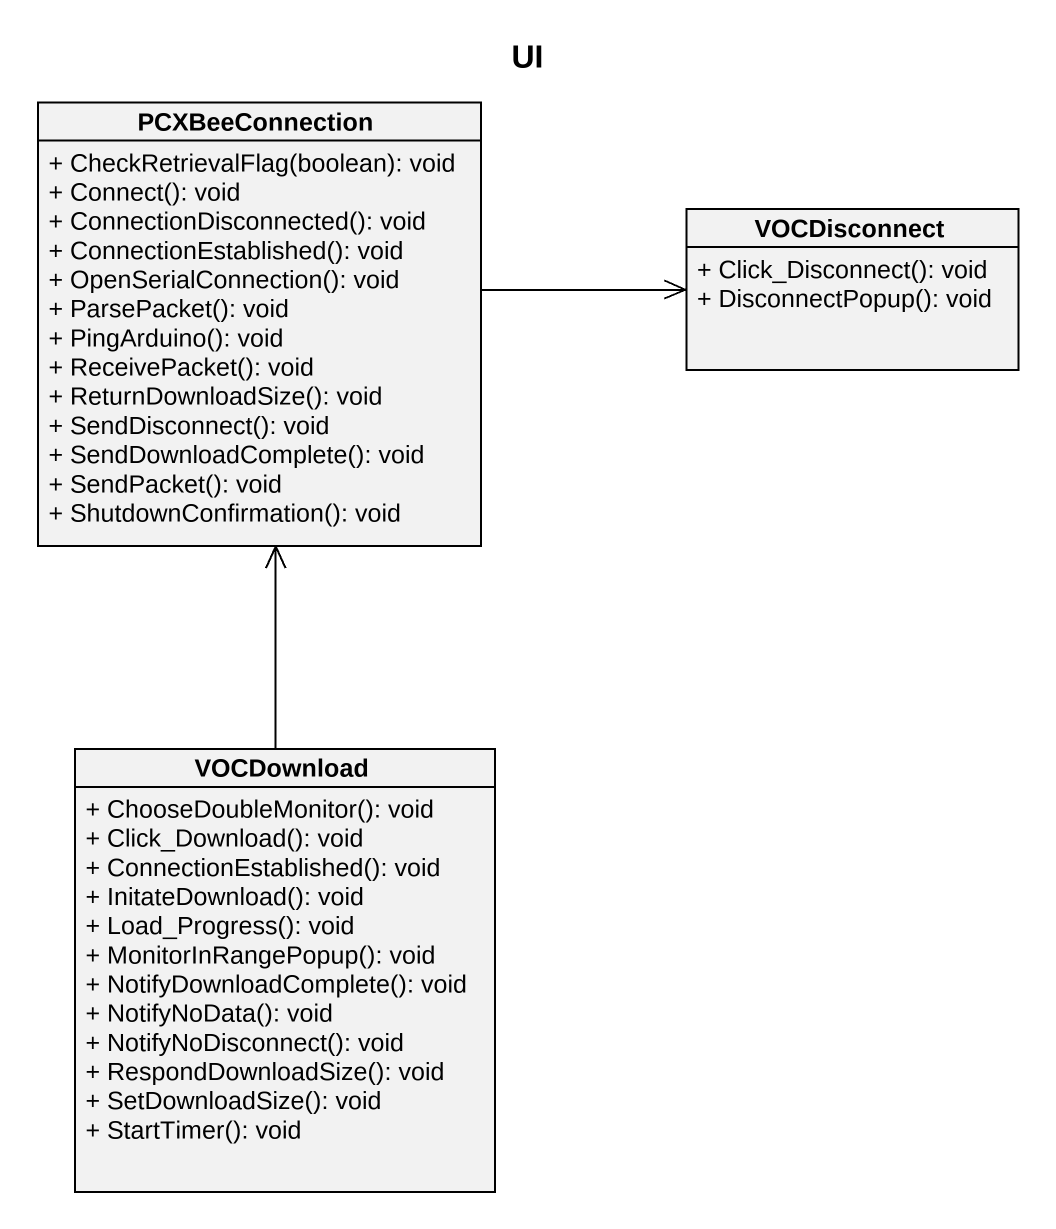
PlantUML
@startuml
title UI
hide circle
hide empty members
skinparam classAttributeIconSize 0
class PCXBeeConnection {
  + CheckRetrievalFlag(boolean): void
  + Connect(): void
  + ConnectionDisconnected(): void
  + ConnectionEstablished(): void
  + OpenSerialConnection(): void
  + ParsePacket(): void
  + PingArduino(): void
  + ReceivePacket(): void
  + ReturnDownloadSize(): void
  + SendDisconnect(): void
  + SendDownloadComplete(): void
  + SendPacket(): void
  + ShutdownConfirmation(): void
}
class VOCDisconnect {
  + Click_Disconnect(): void
  + DisconnectPopup(): void
}
class VOCDownload {
  + ChooseDoubleMonitor(): void
  + Click_Download(): void
  + ConnectionEstablished(): void
  + InitateDownload(): void
  + Load_Progress(): void
  + MonitorInRangePopup(): void
  + NotifyDownloadComplete(): void
  + NotifyNoData(): void
  + NotifyNoDisconnect(): void
  + RespondDownloadSize(): void
  + SetDownloadSize(): void
  + StartTimer(): void
}
PCXBeeConnection -right-> VOCDisconnect
VOCDownload -up-> PCXBeeConnection
@enduml
